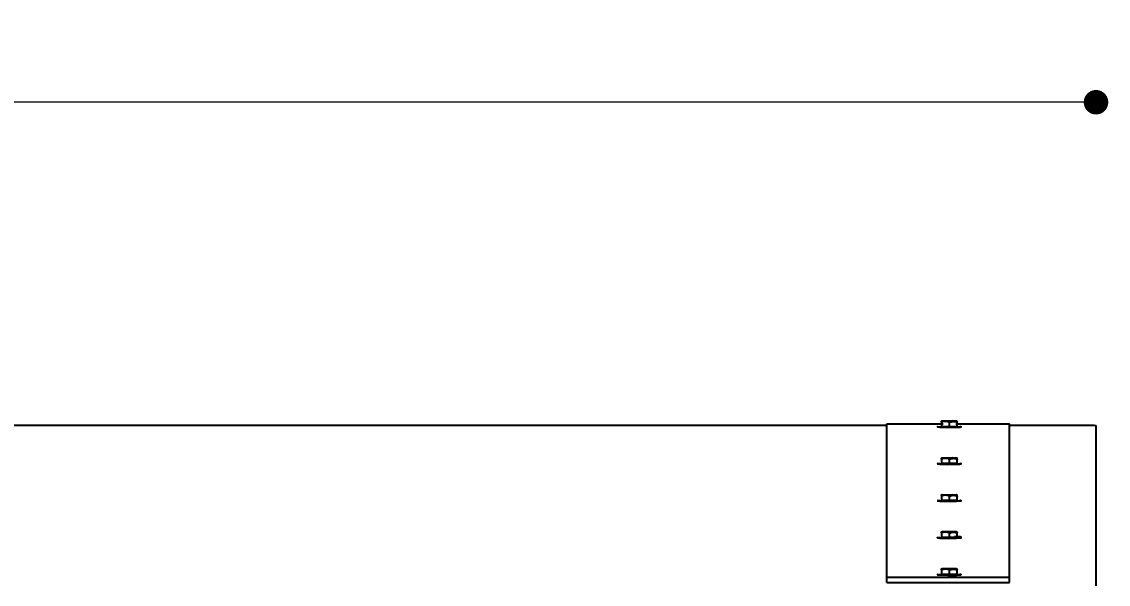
# Model space of a CAD drawing. Header units: millimetres. Extents: x 6020 to 14334, y 16216 to 25078.
# Drawn here: x 12680 to 13389, y 23537 to 23904 of the extents above; entities that cross this region are included whole.
import ezdxf

# ---------------------------------------------------------------- set-up
doc = ezdxf.new("R2010")
doc.units = ezdxf.units.MM
doc.header["$LTSCALE"] = 3
for name, color, linetype in [('Green', 3, 'Continuous'), ('Orange', 30, 'Continuous'), ('Red', 1, 'Continuous')]:
    doc.layers.add(name, color=color, linetype=linetype)
doc.styles.get("Standard").update_dxf_attribs({"font": 'arial.ttf'})
doc.dimstyles.new('MATEUSZ', dxfattribs={"dimtxt": 35, "dimasz": 16, "dimexe": 0.18, "dimexo": 0.0625, "dimgap": 0.09, "dimtad": 0, "dimdec": 0, "dimdsep": 46, "dimtxsty": 'Standard', "dimblk": 'DOT', "dimcen": 0.09, "dimse1": 1, "dimse2": 1, "dimadec": 0, "dimazin": 0, "dimtfac": 1, "dimtdec": 0, "dimtofl": 0, "dimtmove": 0, "dimatfit": 3, "dimfxl": 1, "dimtolj": 1, "dimtzin": 0, "dimlwd": 9, "dimlwe": 9, "dimarcsym": 0})

# ---------------------------------------------------------------- blocks, each defined once
blk = doc.blocks.new('_Dot')
at = {"color": 0, "linetype": 'ByBlock', "lineweight": -2}
blk.add_line((-0.5, 0), (-1, 0), dxfattribs=at)
at = {"color": 0, "linetype": 'ByBlock', "const_width": 0.5}
blk.add_lwpolyline([(-0.25, 0, 1), (0.25, 0, 1)], format="xyb", close=True, dxfattribs=at)
blk = doc.blocks.new('*D30')
at = {"color": 0, "lineweight": 9, "transparency": 16777216}
for p, q in [((9749.07, 23851.15), (11437.27, 23851.15)), ((13364.66, 23851.15), (11676.46, 23851.15))]:
    blk.add_line(p, q, dxfattribs=at)
at = {"layer": 'Defpoints', "color": 0, "transparency": 16777216}
for p in [(13380.66, 23851.15), (9733.07, 23640.45), (13380.66, 23640.3)]:
    blk.add_point(p, dxfattribs=at)
at = {"color": 0, "lineweight": 9, "transparency": 16777216, "xscale": 16, "yscale": 16, "zscale": 16, "rotation": 180}
blk.add_blockref('_Dot', (9733.07, 23851.15), dxfattribs=at)
at = {"color": 0, "lineweight": 9, "transparency": 16777216, "xscale": 16, "yscale": 16, "zscale": 16}
blk.add_blockref('_Dot', (13380.66, 23851.15), dxfattribs=at)
at = {"color": 0, "transparency": 16777216, "insert": (11556.87, 23851.15), "char_height": 80, "attachment_point": 5}
blk.add_mtext('\\A1;3648', dxfattribs=at)

msp = doc.modelspace()

# ---------------------------------------------------------------- linework, layer by layer
at = {"layer": 'Green', "color": 7}
for p, q in [((13279.96, 23639.9), (13279.96, 23642.28)), ((13279.96, 23639.9), (13285.05, 23639.77)), ((13285.05, 23639.52), (13280.07, 23639.65)), ((13285.05, 23639.77), (13285.05, 23642.16)), ((13285.05, 23639.77), (13289.95, 23639.92)), ((13289.84, 23639.66), (13285.05, 23639.52)), ((13289.95, 23639.92), (13289.95, 23642.3)), ((13279.96, 23615.81), (13279.96, 23618.19)), ((13285.05, 23615.68), (13285.05, 23618.06)), ((13289.95, 23615.82), (13289.95, 23618.21)), ((13279.96, 23615.81), (13285.05, 23615.68)), ((13285.05, 23615.43), (13280.07, 23615.55)), ((13285.05, 23615.68), (13289.95, 23615.82)), ((13289.84, 23615.57), (13285.05, 23615.43)), ((13279.96, 23591.72), (13279.96, 23594.1)), ((13279.96, 23591.72), (13285.05, 23591.59)), ((13285.05, 23591.34), (13280.07, 23591.46)), ((13285.05, 23591.59), (13285.05, 23593.97)), ((13285.05, 23591.59), (13289.95, 23591.73)), ((13289.84, 23591.48), (13285.05, 23591.34)), ((13289.95, 23591.73), (13289.76, 23592)), ((13289.95, 23591.73), (13289.95, 23594.12)), ((13279.96, 23567.62), (13279.96, 23570.01)), ((13285.05, 23567.5), (13285.05, 23569.88)), ((13289.95, 23567.64), (13289.95, 23570.03)), ((13277.13, 23567.18), (13277.13, 23567.51)), ((13279.96, 23567.62), (13285.05, 23567.5)), ((13285.05, 23567.25), (13280.07, 23567.37)), ((13285.05, 23567.5), (13289.95, 23567.64)), ((13289.84, 23567.39), (13285.05, 23567.25)), ((13292.58, 23567.18), (13292.58, 23567.51)), ((13279.76, 23543.81), (13279.96, 23543.53)), ((13279.96, 23543.53), (13279.96, 23545.92)), ((13279.96, 23543.53), (13285.05, 23543.4)), ((13285.05, 23543.15), (13280.07, 23543.28)), ((13285.05, 23543.4), (13285.05, 23545.79)), ((13285.05, 23543.4), (13289.95, 23543.55)), ((13289.84, 23543.3), (13285.05, 23543.15)), ((13289.64, 23543.56), (13289.84, 23543.3)), ((13289.95, 23543.55), (13289.76, 23543.82)), ((13289.95, 23543.55), (13289.95, 23545.93))]:
    msp.add_line(p, q, dxfattribs=at)
for points in [[(13277.13, 23639.79, 0), (13277.13, 23639.79, 0), (13277.13, 23639.78, 0), (13277.13, 23639.78, 0), (13277.13, 23639.78, 0), (13277.14, 23639.78, 0), (13277.14, 23639.77, 0), (13277.14, 23639.77, 0), (13277.15, 23639.77, 0), (13277.16, 23639.76, 0), (13277.18, 23639.75, 0), (13277.22, 23639.73, 0), (13277.37, 23639.7, 0), (13278.71, 23639.57, 0), (13283.94, 23639.43, 0), (13289.53, 23639.5, 0), (13291.84, 23639.63, 0), (13292.4, 23639.71, 0), (13292.48, 23639.73, 0), (13292.54, 23639.75, 0), (13292.56, 23639.76, 0), (13292.56, 23639.76, 0), (13292.57, 23639.77, 0), (13292.58, 23639.77, 0), (13292.58, 23639.78, 0), (13292.58, 23639.78, 0), (13292.58, 23639.78, 0), (13292.58, 23639.78, 0), (13292.58, 23639.79, 0), (13292.58, 23639.79, 0)], [(13277.13, 23639.46, 0), (13277.13, 23639.45, 0), (13277.13, 23639.45, 0), (13277.13, 23639.45, 0), (13277.13, 23639.45, 0), (13277.14, 23639.45, 0), (13277.14, 23639.44, 0), (13277.14, 23639.44, 0), (13277.15, 23639.43, 0), (13277.16, 23639.43, 0), (13277.18, 23639.42, 0), (13277.22, 23639.4, 0), (13277.37, 23639.37, 0), (13278.71, 23639.24, 0), (13283.94, 23639.09, 0), (13289.53, 23639.17, 0), (13291.84, 23639.3, 0), (13292.4, 23639.38, 0), (13292.48, 23639.4, 0), (13292.54, 23639.42, 0), (13292.56, 23639.43, 0), (13292.56, 23639.43, 0), (13292.57, 23639.44, 0), (13292.58, 23639.44, 0), (13292.58, 23639.44, 0), (13292.58, 23639.45, 0), (13292.58, 23639.45, 0), (13292.58, 23639.45, 0), (13292.58, 23639.45, 0), (13292.58, 23639.46, 0)], [(13279.96, 23642.28, 0), (13279.92, 23642.99, 0), (13279.89, 23643.13, 0), (13279.88, 23643.17, 0), (13279.87, 23643.19, 0), (13279.86, 23643.2, 0), (13279.86, 23643.2, 0), (13279.86, 23643.21, 0), (13279.85, 23643.21, 0), (13279.85, 23643.21, 0), (13279.85, 23643.21, 0), (13279.85, 23643.21, 0), (13279.85, 23643.21, 0), (13279.84, 23643.21, 0), (13279.84, 23643.21, 0), (13279.84, 23643.21, 0), (13279.84, 23643.21, 0), (13279.84, 23643.21, 0), (13279.84, 23643.21, 0), (13279.83, 23643.21, 0), (13279.83, 23643.21, 0), (13279.83, 23643.21, 0), (13279.83, 23643.2, 0), (13279.82, 23643.19, 0), (13279.82, 23643.18, 0), (13279.8, 23643.13, 0), (13279.79, 23643.04, 0), (13279.76, 23642.56, 0)], [(13279.84, 23643.21, 0), (13280.14, 23643.32, 0)], [(13285.05, 23642.16, 0), (13284.96, 23642.28, 0), (13284.84, 23642.39, 0), (13284.71, 23642.5, 0), (13284.57, 23642.58, 0), (13284.26, 23642.72, 0), (13283.94, 23642.82, 0), (13283.26, 23642.95, 0), (13281.88, 23642.99, 0), (13281.36, 23642.95, 0), (13280.85, 23642.84, 0), (13280.6, 23642.76, 0), (13280.36, 23642.64, 0), (13280.25, 23642.57, 0), (13280.14, 23642.49, 0), (13280.04, 23642.39, 0), (13279.96, 23642.28, 0)], [(13285.24, 23642.38, 0), (13285.35, 23642.48, 0), (13285.48, 23642.56, 0), (13285.76, 23642.7, 0), (13286.05, 23642.81, 0), (13286.66, 23642.94, 0), (13287.28, 23643, 0), (13287.91, 23643.01, 0), (13288.54, 23642.97, 0), (13288.85, 23642.92, 0), (13289.16, 23642.84, 0), (13289.46, 23642.72, 0), (13289.6, 23642.64, 0), (13289.73, 23642.54, 0), (13289.85, 23642.43, 0), (13289.91, 23642.37, 0), (13289.95, 23642.3, 0)], [(13289.76, 23642.57, 0), (13289.77, 23642.96, 0), (13289.8, 23643.15, 0), (13289.81, 23643.2, 0), (13289.82, 23643.21, 0), (13289.82, 23643.22, 0), (13289.82, 23643.22, 0), (13289.83, 23643.23, 0), (13289.83, 23643.23, 0), (13289.83, 23643.23, 0), (13289.83, 23643.23, 0), (13289.83, 23643.23, 0), (13289.83, 23643.23, 0), (13289.84, 23643.23, 0), (13289.84, 23643.23, 0), (13289.84, 23643.23, 0), (13289.84, 23643.23, 0), (13289.84, 23643.23, 0), (13289.84, 23643.23, 0), (13289.85, 23643.22, 0), (13289.85, 23643.22, 0), (13289.85, 23643.22, 0), (13289.86, 23643.2, 0), (13289.87, 23643.19, 0), (13289.88, 23643.15, 0), (13289.91, 23643.01, 0), (13289.95, 23642.3, 0)], [(13279.96, 23618.19, 0), (13279.92, 23618.89, 0), (13279.89, 23619.04, 0), (13279.88, 23619.08, 0), (13279.87, 23619.09, 0), (13279.86, 23619.11, 0), (13279.86, 23619.11, 0), (13279.86, 23619.11, 0), (13279.85, 23619.12, 0), (13279.85, 23619.12, 0), (13279.85, 23619.12, 0), (13279.85, 23619.12, 0), (13279.85, 23619.12, 0), (13279.84, 23619.12, 0), (13279.84, 23619.12, 0), (13279.84, 23619.12, 0), (13279.84, 23619.12, 0), (13279.84, 23619.12, 0), (13279.84, 23619.12, 0), (13279.83, 23619.12, 0), (13279.83, 23619.12, 0), (13279.83, 23619.11, 0), (13279.83, 23619.11, 0), (13279.82, 23619.1, 0), (13279.82, 23619.09, 0), (13279.8, 23619.03, 0), (13279.79, 23618.95, 0), (13279.76, 23618.46, 0)], [(13279.84, 23619.12, 0), (13280.14, 23619.23, 0)], [(13285.05, 23618.06, 0), (13284.96, 23618.19, 0), (13284.84, 23618.3, 0), (13284.71, 23618.4, 0), (13284.57, 23618.49, 0), (13284.26, 23618.63, 0), (13283.94, 23618.73, 0), (13283.26, 23618.86, 0), (13281.88, 23618.9, 0), (13281.36, 23618.85, 0), (13280.85, 23618.75, 0), (13280.6, 23618.66, 0), (13280.36, 23618.55, 0), (13280.25, 23618.48, 0), (13280.14, 23618.4, 0), (13280.04, 23618.3, 0), (13279.96, 23618.19, 0)], [(13285.24, 23618.29, 0), (13285.35, 23618.38, 0), (13285.48, 23618.47, 0), (13285.76, 23618.61, 0), (13286.05, 23618.71, 0), (13286.66, 23618.85, 0), (13287.28, 23618.91, 0), (13287.91, 23618.92, 0), (13288.54, 23618.87, 0), (13288.85, 23618.82, 0), (13289.16, 23618.74, 0), (13289.46, 23618.63, 0), (13289.6, 23618.55, 0), (13289.73, 23618.45, 0), (13289.85, 23618.34, 0), (13289.91, 23618.28, 0), (13289.95, 23618.21, 0)], [(13289.76, 23618.48, 0), (13289.77, 23618.87, 0), (13289.8, 23619.06, 0), (13289.81, 23619.11, 0), (13289.82, 23619.12, 0), (13289.82, 23619.13, 0), (13289.82, 23619.13, 0), (13289.83, 23619.13, 0), (13289.83, 23619.14, 0), (13289.83, 23619.14, 0), (13289.83, 23619.14, 0), (13289.83, 23619.14, 0), (13289.83, 23619.14, 0), (13289.84, 23619.14, 0), (13289.84, 23619.14, 0), (13289.84, 23619.14, 0), (13289.84, 23619.14, 0), (13289.84, 23619.14, 0), (13289.84, 23619.13, 0), (13289.85, 23619.13, 0), (13289.85, 23619.13, 0), (13289.85, 23619.12, 0), (13289.86, 23619.11, 0), (13289.87, 23619.1, 0), (13289.88, 23619.06, 0), (13289.91, 23618.92, 0), (13289.95, 23618.21, 0)], [(13277.13, 23615.7, 0), (13277.13, 23615.69, 0), (13277.13, 23615.69, 0), (13277.13, 23615.69, 0), (13277.13, 23615.69, 0), (13277.14, 23615.69, 0), (13277.14, 23615.68, 0), (13277.14, 23615.68, 0), (13277.15, 23615.67, 0), (13277.16, 23615.67, 0), (13277.18, 23615.66, 0), (13277.22, 23615.64, 0), (13277.37, 23615.61, 0), (13278.71, 23615.48, 0), (13283.94, 23615.33, 0), (13289.53, 23615.41, 0), (13291.84, 23615.54, 0), (13292.4, 23615.62, 0), (13292.48, 23615.64, 0), (13292.54, 23615.66, 0), (13292.56, 23615.67, 0), (13292.56, 23615.67, 0), (13292.57, 23615.68, 0), (13292.58, 23615.68, 0), (13292.58, 23615.68, 0), (13292.58, 23615.69, 0), (13292.58, 23615.69, 0), (13292.58, 23615.69, 0), (13292.58, 23615.69, 0), (13292.58, 23615.7, 0)], [(13277.13, 23615.36, 0), (13277.13, 23615.36, 0), (13277.13, 23615.36, 0), (13277.13, 23615.36, 0), (13277.13, 23615.36, 0), (13277.14, 23615.35, 0), (13277.14, 23615.35, 0), (13277.14, 23615.35, 0), (13277.15, 23615.34, 0), (13277.16, 23615.33, 0), (13277.18, 23615.33, 0), (13277.22, 23615.31, 0), (13277.37, 23615.28, 0), (13278.71, 23615.14, 0), (13283.94, 23615, 0), (13289.53, 23615.07, 0), (13291.84, 23615.21, 0), (13292.4, 23615.29, 0), (13292.48, 23615.31, 0), (13292.54, 23615.33, 0), (13292.56, 23615.34, 0), (13292.56, 23615.34, 0), (13292.57, 23615.35, 0), (13292.58, 23615.35, 0), (13292.58, 23615.35, 0), (13292.58, 23615.36, 0), (13292.58, 23615.36, 0), (13292.58, 23615.36, 0), (13292.58, 23615.36, 0), (13292.58, 23615.36, 0)], [(13277.13, 23591.6, 0), (13277.13, 23591.6, 0), (13277.13, 23591.6, 0), (13277.13, 23591.6, 0), (13277.13, 23591.6, 0), (13277.14, 23591.59, 0), (13277.14, 23591.59, 0), (13277.14, 23591.59, 0), (13277.15, 23591.58, 0), (13277.16, 23591.57, 0), (13277.18, 23591.57, 0), (13277.22, 23591.55, 0), (13277.37, 23591.51, 0), (13278.71, 23591.38, 0), (13283.94, 23591.24, 0), (13289.53, 23591.31, 0), (13291.84, 23591.45, 0), (13292.4, 23591.53, 0), (13292.48, 23591.55, 0), (13292.54, 23591.57, 0), (13292.56, 23591.58, 0), (13292.56, 23591.58, 0), (13292.57, 23591.59, 0), (13292.58, 23591.59, 0), (13292.58, 23591.59, 0), (13292.58, 23591.6, 0), (13292.58, 23591.6, 0), (13292.58, 23591.6, 0), (13292.58, 23591.6, 0), (13292.58, 23591.6, 0)], [(13277.13, 23591.27, 0), (13277.13, 23591.27, 0), (13277.13, 23591.27, 0), (13277.13, 23591.27, 0), (13277.13, 23591.27, 0), (13277.14, 23591.26, 0), (13277.14, 23591.26, 0), (13277.14, 23591.26, 0), (13277.15, 23591.25, 0), (13277.16, 23591.24, 0), (13277.18, 23591.23, 0), (13277.22, 23591.22, 0), (13277.37, 23591.18, 0), (13278.71, 23591.05, 0), (13283.94, 23590.91, 0), (13289.53, 23590.98, 0), (13291.84, 23591.12, 0), (13292.4, 23591.2, 0), (13292.48, 23591.22, 0), (13292.54, 23591.24, 0), (13292.56, 23591.24, 0), (13292.56, 23591.25, 0), (13292.57, 23591.25, 0), (13292.58, 23591.26, 0), (13292.58, 23591.26, 0), (13292.58, 23591.26, 0), (13292.58, 23591.27, 0), (13292.58, 23591.27, 0), (13292.58, 23591.27, 0), (13292.58, 23591.27, 0)], [(13279.76, 23594.37, 0), (13279.85, 23594.5, 0), (13279.96, 23594.61, 0), (13280.09, 23594.71, 0), (13280.23, 23594.8, 0), (13280.52, 23594.94, 0), (13280.84, 23595.05, 0), (13281.49, 23595.17, 0), (13282.15, 23595.22, 0), (13282.82, 23595.22, 0), (13283.48, 23595.15, 0), (13283.81, 23595.07, 0), (13284.13, 23594.95, 0), (13284.28, 23594.87, 0), (13284.42, 23594.77, 0), (13284.55, 23594.66, 0), (13284.61, 23594.59, 0), (13284.66, 23594.52, 0)], [(13279.96, 23594.1, 0), (13279.92, 23594.8, 0), (13279.89, 23594.94, 0), (13279.88, 23594.99, 0), (13279.87, 23595, 0), (13279.86, 23595.01, 0), (13279.86, 23595.02, 0), (13279.86, 23595.02, 0), (13279.85, 23595.03, 0), (13279.85, 23595.03, 0), (13279.85, 23595.03, 0), (13279.85, 23595.03, 0), (13279.85, 23595.03, 0), (13279.84, 23595.03, 0), (13279.84, 23595.03, 0), (13279.84, 23595.03, 0), (13279.84, 23595.03, 0), (13279.84, 23595.03, 0), (13279.84, 23595.03, 0), (13279.83, 23595.03, 0), (13279.83, 23595.03, 0), (13279.83, 23595.02, 0), (13279.83, 23595.02, 0), (13279.82, 23595.01, 0), (13279.82, 23595, 0), (13279.8, 23594.94, 0), (13279.79, 23594.85, 0), (13279.76, 23594.37, 0)], [(13285.05, 23593.97, 0), (13284.96, 23594.1, 0), (13284.84, 23594.21, 0), (13284.71, 23594.31, 0), (13284.57, 23594.4, 0), (13284.26, 23594.54, 0), (13283.94, 23594.64, 0), (13283.26, 23594.76, 0), (13281.88, 23594.81, 0), (13281.36, 23594.76, 0), (13280.85, 23594.66, 0), (13280.6, 23594.57, 0), (13280.36, 23594.46, 0), (13280.25, 23594.39, 0), (13280.14, 23594.3, 0), (13280.04, 23594.21, 0), (13279.96, 23594.1, 0)], [(13284.66, 23594.52, 0), (13284.75, 23594.64, 0), (13284.87, 23594.75, 0), (13285, 23594.84, 0), (13285.14, 23594.92, 0), (13285.45, 23595.04, 0), (13285.78, 23595.13, 0), (13286.45, 23595.22, 0), (13287.83, 23595.2, 0), (13288.35, 23595.12, 0), (13288.87, 23594.99, 0), (13289.12, 23594.89, 0), (13289.35, 23594.77, 0), (13289.47, 23594.69, 0), (13289.57, 23594.6, 0), (13289.67, 23594.5, 0), (13289.76, 23594.39, 0)], [(13285.24, 23594.2, 0), (13285.14, 23594.09, 0), (13285.05, 23593.97, 0)], [(13285.24, 23594.2, 0), (13285.35, 23594.29, 0), (13285.48, 23594.38, 0), (13285.76, 23594.52, 0), (13286.05, 23594.62, 0), (13286.66, 23594.75, 0), (13287.28, 23594.82, 0), (13287.91, 23594.83, 0), (13288.54, 23594.78, 0), (13288.85, 23594.73, 0), (13289.16, 23594.65, 0), (13289.46, 23594.53, 0), (13289.6, 23594.45, 0), (13289.73, 23594.36, 0), (13289.85, 23594.25, 0), (13289.91, 23594.18, 0), (13289.95, 23594.12, 0)], [(13289.76, 23594.39, 0), (13289.77, 23594.78, 0), (13289.8, 23594.97, 0), (13289.81, 23595.02, 0), (13289.82, 23595.03, 0), (13289.82, 23595.04, 0), (13289.82, 23595.04, 0), (13289.83, 23595.04, 0), (13289.83, 23595.04, 0), (13289.83, 23595.04, 0), (13289.83, 23595.05, 0), (13289.83, 23595.05, 0), (13289.83, 23595.05, 0), (13289.84, 23595.05, 0), (13289.84, 23595.05, 0), (13289.84, 23595.05, 0), (13289.84, 23595.05, 0), (13289.84, 23595.04, 0), (13289.84, 23595.04, 0), (13289.85, 23595.04, 0), (13289.85, 23595.04, 0), (13289.85, 23595.03, 0), (13289.86, 23595.02, 0), (13289.87, 23595.01, 0), (13289.88, 23594.97, 0), (13289.91, 23594.82, 0), (13289.95, 23594.12, 0)], [(13279.96, 23570.01, 0), (13279.92, 23570.71, 0), (13279.89, 23570.85, 0), (13279.88, 23570.89, 0), (13279.87, 23570.91, 0), (13279.86, 23570.92, 0), (13279.86, 23570.93, 0), (13279.86, 23570.93, 0), (13279.85, 23570.93, 0), (13279.85, 23570.94, 0), (13279.85, 23570.94, 0), (13279.85, 23570.94, 0), (13279.85, 23570.94, 0), (13279.84, 23570.94, 0), (13279.84, 23570.94, 0), (13279.84, 23570.94, 0), (13279.84, 23570.94, 0), (13279.84, 23570.94, 0), (13279.84, 23570.94, 0), (13279.83, 23570.94, 0), (13279.83, 23570.93, 0), (13279.83, 23570.93, 0), (13279.83, 23570.93, 0), (13279.82, 23570.92, 0), (13279.82, 23570.9, 0), (13279.8, 23570.85, 0), (13279.79, 23570.76, 0), (13279.76, 23570.28, 0)], [(13279.84, 23570.94, 0), (13280.14, 23571.05, 0)], [(13285.05, 23569.88, 0), (13284.96, 23570.01, 0), (13284.84, 23570.12, 0), (13284.71, 23570.22, 0), (13284.57, 23570.31, 0), (13284.26, 23570.45, 0), (13283.94, 23570.55, 0), (13283.26, 23570.67, 0), (13281.88, 23570.72, 0), (13281.36, 23570.67, 0), (13280.85, 23570.56, 0), (13280.6, 23570.48, 0), (13280.36, 23570.37, 0), (13280.25, 23570.29, 0), (13280.14, 23570.21, 0), (13280.04, 23570.12, 0), (13279.96, 23570.01, 0)], [(13285.24, 23570.1, 0), (13285.35, 23570.2, 0), (13285.48, 23570.29, 0), (13285.76, 23570.43, 0), (13286.05, 23570.53, 0), (13286.66, 23570.66, 0), (13287.28, 23570.72, 0), (13287.91, 23570.74, 0), (13288.54, 23570.69, 0), (13288.85, 23570.64, 0), (13289.16, 23570.56, 0), (13289.46, 23570.44, 0), (13289.6, 23570.36, 0), (13289.73, 23570.27, 0), (13289.85, 23570.16, 0), (13289.91, 23570.09, 0), (13289.95, 23570.03, 0)], [(13289.76, 23570.3, 0), (13289.77, 23570.69, 0), (13289.8, 23570.88, 0), (13289.81, 23570.93, 0), (13289.82, 23570.94, 0), (13289.82, 23570.95, 0), (13289.82, 23570.95, 0), (13289.83, 23570.95, 0), (13289.83, 23570.95, 0), (13289.83, 23570.95, 0), (13289.83, 23570.95, 0), (13289.83, 23570.95, 0), (13289.83, 23570.95, 0), (13289.84, 23570.95, 0), (13289.84, 23570.95, 0), (13289.84, 23570.95, 0), (13289.84, 23570.95, 0), (13289.84, 23570.95, 0), (13289.84, 23570.95, 0), (13289.85, 23570.95, 0), (13289.85, 23570.95, 0), (13289.85, 23570.94, 0), (13289.86, 23570.93, 0), (13289.87, 23570.91, 0), (13289.88, 23570.87, 0), (13289.91, 23570.73, 0), (13289.95, 23570.03, 0)], [(13277.13, 23567.51, 0), (13277.13, 23567.51, 0), (13277.13, 23567.51, 0), (13277.13, 23567.51, 0), (13277.13, 23567.5, 0), (13277.14, 23567.5, 0), (13277.14, 23567.5, 0), (13277.14, 23567.49, 0), (13277.15, 23567.49, 0), (13277.16, 23567.48, 0), (13277.18, 23567.47, 0), (13277.22, 23567.46, 0), (13277.37, 23567.42, 0), (13278.71, 23567.29, 0), (13283.94, 23567.15, 0), (13289.53, 23567.22, 0), (13291.84, 23567.36, 0), (13292.4, 23567.44, 0), (13292.48, 23567.46, 0), (13292.54, 23567.47, 0), (13292.56, 23567.48, 0), (13292.56, 23567.49, 0), (13292.57, 23567.49, 0), (13292.58, 23567.5, 0), (13292.58, 23567.5, 0), (13292.58, 23567.5, 0), (13292.58, 23567.51, 0), (13292.58, 23567.51, 0), (13292.58, 23567.51, 0), (13292.58, 23567.51, 0)], [(13277.13, 23567.18, 0), (13277.13, 23567.18, 0), (13277.13, 23567.18, 0), (13277.13, 23567.18, 0), (13277.13, 23567.17, 0), (13277.14, 23567.17, 0), (13277.14, 23567.17, 0), (13277.14, 23567.16, 0), (13277.15, 23567.16, 0), (13277.16, 23567.15, 0), (13277.18, 23567.14, 0), (13277.22, 23567.13, 0), (13277.37, 23567.09, 0), (13278.71, 23566.96, 0), (13283.94, 23566.82, 0), (13289.53, 23566.89, 0), (13291.84, 23567.03, 0), (13292.4, 23567.1, 0), (13292.48, 23567.12, 0), (13292.54, 23567.14, 0), (13292.56, 23567.15, 0), (13292.56, 23567.16, 0), (13292.57, 23567.16, 0), (13292.58, 23567.17, 0), (13292.58, 23567.17, 0), (13292.58, 23567.17, 0), (13292.58, 23567.17, 0), (13292.58, 23567.18, 0), (13292.58, 23567.18, 0), (13292.58, 23567.18, 0)], [(13285.05, 23567.5, 0), (13285.05, 23567.25, 0)], [(13292.58, 23567.51, 0), (13292.58, 23567.52, 0), (13292.58, 23567.52, 0), (13292.58, 23567.52, 0), (13292.58, 23567.52, 0), (13292.58, 23567.53, 0), (13292.57, 23567.53, 0), (13292.57, 23567.54, 0), (13292.56, 23567.54, 0), (13292.53, 23567.55, 0), (13292.46, 23567.58, 0), (13292.21, 23567.62, 0), (13291.25, 23567.72, 0), (13288.23, 23567.84, 0)], [(13279.76, 23546.19, 0), (13279.85, 23546.32, 0), (13279.96, 23546.43, 0), (13280.09, 23546.53, 0), (13280.23, 23546.62, 0), (13280.52, 23546.76, 0), (13280.84, 23546.86, 0), (13281.49, 23546.99, 0), (13282.15, 23547.04, 0), (13282.82, 23547.04, 0), (13283.48, 23546.96, 0), (13283.81, 23546.89, 0), (13284.13, 23546.77, 0), (13284.28, 23546.69, 0), (13284.42, 23546.59, 0), (13284.55, 23546.47, 0), (13284.61, 23546.41, 0), (13284.66, 23546.34, 0)], [(13279.96, 23545.92, 0), (13279.92, 23546.62, 0), (13279.89, 23546.76, 0), (13279.88, 23546.8, 0), (13279.87, 23546.82, 0), (13279.86, 23546.83, 0), (13279.86, 23546.84, 0), (13279.86, 23546.84, 0), (13279.85, 23546.84, 0), (13279.85, 23546.84, 0), (13279.85, 23546.85, 0), (13279.85, 23546.85, 0), (13279.85, 23546.85, 0), (13279.84, 23546.85, 0), (13279.84, 23546.85, 0), (13279.84, 23546.85, 0), (13279.84, 23546.85, 0), (13279.84, 23546.85, 0), (13279.84, 23546.85, 0), (13279.83, 23546.84, 0), (13279.83, 23546.84, 0), (13279.83, 23546.84, 0), (13279.83, 23546.83, 0), (13279.82, 23546.83, 0), (13279.82, 23546.81, 0), (13279.8, 23546.76, 0), (13279.79, 23546.67, 0), (13279.76, 23546.19, 0)], [(13279.84, 23546.85, 0), (13280.14, 23546.96, 0)], [(13284.66, 23546.34, 0), (13284.75, 23546.46, 0), (13284.87, 23546.56, 0), (13285, 23546.66, 0), (13285.14, 23546.74, 0), (13285.45, 23546.86, 0), (13285.78, 23546.95, 0), (13286.45, 23547.04, 0), (13287.83, 23547.01, 0), (13288.35, 23546.94, 0), (13288.87, 23546.81, 0), (13289.12, 23546.71, 0), (13289.35, 23546.58, 0), (13289.47, 23546.51, 0), (13289.57, 23546.42, 0), (13289.67, 23546.32, 0), (13289.76, 23546.21, 0)], [(13289.76, 23546.21, 0), (13289.77, 23546.6, 0), (13289.8, 23546.79, 0), (13289.81, 23546.83, 0), (13289.82, 23546.85, 0), (13289.82, 23546.85, 0), (13289.82, 23546.86, 0), (13289.83, 23546.86, 0), (13289.83, 23546.86, 0), (13289.83, 23546.86, 0), (13289.83, 23546.86, 0), (13289.83, 23546.86, 0), (13289.83, 23546.86, 0), (13289.84, 23546.86, 0), (13289.84, 23546.86, 0), (13289.84, 23546.86, 0), (13289.84, 23546.86, 0), (13289.84, 23546.86, 0), (13289.84, 23546.86, 0), (13289.85, 23546.86, 0), (13289.85, 23546.85, 0), (13289.85, 23546.85, 0), (13289.86, 23546.84, 0), (13289.87, 23546.82, 0), (13289.88, 23546.78, 0), (13289.91, 23546.64, 0), (13289.95, 23545.93, 0)], [(13277.13, 23543.42, 0), (13277.13, 23543.42, 0), (13277.13, 23543.42, 0), (13277.13, 23543.42, 0), (13277.13, 23543.41, 0), (13277.14, 23543.41, 0), (13277.14, 23543.41, 0), (13277.14, 23543.4, 0), (13277.15, 23543.4, 0), (13277.16, 23543.39, 0), (13277.18, 23543.38, 0), (13277.22, 23543.37, 0), (13277.37, 23543.33, 0), (13278.71, 23543.2, 0), (13283.94, 23543.06, 0), (13289.53, 23543.13, 0), (13291.84, 23543.27, 0), (13292.4, 23543.34, 0), (13292.48, 23543.36, 0), (13292.54, 23543.38, 0), (13292.56, 23543.39, 0), (13292.56, 23543.4, 0), (13292.57, 23543.4, 0), (13292.58, 23543.41, 0), (13292.58, 23543.41, 0), (13292.58, 23543.41, 0), (13292.58, 23543.41, 0), (13292.58, 23543.42, 0), (13292.58, 23543.42, 0), (13292.58, 23543.42, 0)], [(13277.13, 23543.09, 0), (13277.13, 23543.09, 0), (13277.13, 23543.09, 0), (13277.13, 23543.08, 0), (13277.13, 23543.08, 0), (13277.14, 23543.08, 0), (13277.14, 23543.08, 0), (13277.14, 23543.07, 0), (13277.15, 23543.07, 0), (13277.16, 23543.06, 0), (13277.18, 23543.05, 0), (13277.22, 23543.03, 0), (13277.37, 23543, 0), (13278.71, 23542.87, 0), (13283.94, 23542.73, 0), (13289.53, 23542.8, 0), (13291.84, 23542.93, 0), (13292.4, 23543.01, 0), (13292.48, 23543.03, 0), (13292.54, 23543.05, 0), (13292.56, 23543.06, 0), (13292.56, 23543.07, 0), (13292.57, 23543.07, 0), (13292.58, 23543.08, 0), (13292.58, 23543.08, 0), (13292.58, 23543.08, 0), (13292.58, 23543.08, 0), (13292.58, 23543.09, 0), (13292.58, 23543.09, 0), (13292.58, 23543.09, 0)], [(13285.05, 23545.79, 0), (13284.96, 23545.91, 0), (13284.84, 23546.03, 0), (13284.71, 23546.13, 0), (13284.57, 23546.22, 0), (13284.26, 23546.36, 0), (13283.94, 23546.46, 0), (13283.26, 23546.58, 0), (13281.88, 23546.63, 0), (13281.36, 23546.58, 0), (13280.85, 23546.47, 0), (13280.6, 23546.39, 0), (13280.36, 23546.28, 0), (13280.25, 23546.2, 0), (13280.14, 23546.12, 0), (13280.04, 23546.03, 0), (13279.96, 23545.92, 0)], [(13285.24, 23546.01, 0), (13285.35, 23546.11, 0), (13285.48, 23546.2, 0), (13285.76, 23546.34, 0), (13286.05, 23546.44, 0), (13286.66, 23546.57, 0), (13287.28, 23546.63, 0), (13287.91, 23546.64, 0), (13288.54, 23546.6, 0), (13288.85, 23546.55, 0), (13289.16, 23546.47, 0), (13289.46, 23546.35, 0), (13289.6, 23546.27, 0), (13289.73, 23546.18, 0), (13289.85, 23546.06, 0), (13289.91, 23546, 0), (13289.95, 23545.93, 0)]]:
    msp.add_polyline3d(points, dxfattribs=at)
for points in [[(13285.24, 23643.06, 0), (13281.75, 23643.11, 0), (13280.59, 23643.18, 0), (13280.25, 23643.22, 0), (13280.14, 23643.24, 0), (13280.11, 23643.26, 0), (13280.1, 23643.26, 0), (13280.08, 23643.27, 0), (13280.08, 23643.27, 0), (13280.08, 23643.27, 0), (13280.07, 23643.28, 0), (13280.07, 23643.28, 0), (13280.07, 23643.28, 0), (13280.07, 23643.28, 0), (13280.07, 23643.28, 0), (13280.07, 23643.28, 0), (13280.07, 23643.28, 0), (13280.07, 23643.29, 0), (13280.07, 23643.29, 0), (13280.07, 23643.29, 0), (13280.07, 23643.29, 0), (13280.07, 23643.29, 0), (13280.07, 23643.29, 0), (13280.08, 23643.3, 0), (13280.08, 23643.3, 0), (13280.09, 23643.31, 0), (13280.12, 23643.32, 0), (13280.21, 23643.34, 0), (13280.52, 23643.38, 0), (13286.88, 23643.49, 0), (13289.11, 23643.39, 0), (13289.41, 23643.35, 0), (13289.59, 23643.32, 0), (13289.62, 23643.31, 0), (13289.63, 23643.3, 0), (13289.63, 23643.3, 0), (13289.64, 23643.3, 0), (13289.64, 23643.3, 0), (13289.64, 23643.29, 0), (13289.64, 23643.29, 0), (13289.64, 23643.29, 0), (13289.64, 23643.29, 0), (13289.64, 23643.29, 0), (13289.64, 23643.29, 0), (13289.64, 23643.28, 0), (13289.64, 23643.28, 0), (13289.64, 23643.28, 0), (13289.64, 23643.28, 0), (13289.64, 23643.28, 0), (13289.64, 23643.28, 0), (13289.64, 23643.28, 0), (13289.64, 23643.27, 0), (13289.64, 23643.27, 0), (13289.63, 23643.27, 0), (13289.62, 23643.26, 0), (13289.6, 23643.25, 0), (13289.53, 23643.24, 0), (13289.3, 23643.2, 0), (13288.48, 23643.14, 0)], [(13285.24, 23618.97, 0), (13281.75, 23619.02, 0), (13280.59, 23619.09, 0), (13280.25, 23619.13, 0), (13280.14, 23619.15, 0), (13280.11, 23619.16, 0), (13280.1, 23619.17, 0), (13280.08, 23619.18, 0), (13280.08, 23619.18, 0), (13280.08, 23619.18, 0), (13280.07, 23619.18, 0), (13280.07, 23619.19, 0), (13280.07, 23619.19, 0), (13280.07, 23619.19, 0), (13280.07, 23619.19, 0), (13280.07, 23619.19, 0), (13280.07, 23619.19, 0), (13280.07, 23619.19, 0), (13280.07, 23619.2, 0), (13280.07, 23619.2, 0), (13280.07, 23619.2, 0), (13280.07, 23619.2, 0), (13280.07, 23619.2, 0), (13280.08, 23619.21, 0), (13280.08, 23619.21, 0), (13280.09, 23619.21, 0), (13280.12, 23619.23, 0), (13280.21, 23619.25, 0), (13280.52, 23619.29, 0), (13286.88, 23619.4, 0), (13289.11, 23619.3, 0), (13289.41, 23619.26, 0), (13289.59, 23619.23, 0), (13289.62, 23619.22, 0), (13289.63, 23619.21, 0), (13289.63, 23619.21, 0), (13289.64, 23619.21, 0), (13289.64, 23619.2, 0), (13289.64, 23619.2, 0), (13289.64, 23619.2, 0), (13289.64, 23619.2, 0), (13289.64, 23619.2, 0), (13289.64, 23619.2, 0), (13289.64, 23619.19, 0), (13289.64, 23619.19, 0), (13289.64, 23619.19, 0), (13289.64, 23619.19, 0), (13289.64, 23619.19, 0), (13289.64, 23619.19, 0), (13289.64, 23619.19, 0), (13289.64, 23619.19, 0), (13289.64, 23619.18, 0), (13289.64, 23619.18, 0), (13289.63, 23619.18, 0), (13289.62, 23619.17, 0), (13289.6, 23619.16, 0), (13289.53, 23619.14, 0), (13289.3, 23619.11, 0), (13288.48, 23619.05, 0)], [(13285.24, 23594.88, 0), (13281.75, 23594.93, 0), (13280.59, 23595, 0), (13280.25, 23595.04, 0), (13280.14, 23595.06, 0), (13280.11, 23595.07, 0), (13280.1, 23595.08, 0), (13280.08, 23595.08, 0), (13280.08, 23595.09, 0), (13280.08, 23595.09, 0), (13280.07, 23595.09, 0), (13280.07, 23595.09, 0), (13280.07, 23595.1, 0), (13280.07, 23595.1, 0), (13280.07, 23595.1, 0), (13280.07, 23595.1, 0), (13280.07, 23595.1, 0), (13280.07, 23595.1, 0), (13280.07, 23595.1, 0), (13280.07, 23595.11, 0), (13280.07, 23595.11, 0), (13280.07, 23595.11, 0), (13280.07, 23595.11, 0), (13280.08, 23595.11, 0), (13280.08, 23595.12, 0), (13280.09, 23595.12, 0), (13280.12, 23595.13, 0), (13280.21, 23595.16, 0), (13280.52, 23595.2, 0), (13286.88, 23595.31, 0), (13289.11, 23595.21, 0), (13289.41, 23595.17, 0), (13289.59, 23595.14, 0), (13289.62, 23595.13, 0), (13289.63, 23595.12, 0), (13289.63, 23595.12, 0), (13289.64, 23595.11, 0), (13289.64, 23595.11, 0), (13289.64, 23595.11, 0), (13289.64, 23595.11, 0), (13289.64, 23595.11, 0), (13289.64, 23595.11, 0), (13289.64, 23595.1, 0), (13289.64, 23595.1, 0), (13289.64, 23595.1, 0), (13289.64, 23595.1, 0), (13289.64, 23595.1, 0), (13289.64, 23595.1, 0), (13289.64, 23595.1, 0), (13289.64, 23595.1, 0), (13289.64, 23595.09, 0), (13289.64, 23595.09, 0), (13289.64, 23595.09, 0), (13289.63, 23595.08, 0), (13289.62, 23595.08, 0), (13289.6, 23595.07, 0), (13289.53, 23595.05, 0), (13289.3, 23595.02, 0), (13288.48, 23594.95, 0)], [(13285.24, 23570.78, 0), (13281.75, 23570.84, 0), (13280.59, 23570.91, 0), (13280.25, 23570.95, 0), (13280.14, 23570.97, 0), (13280.11, 23570.98, 0), (13280.1, 23570.99, 0), (13280.08, 23570.99, 0), (13280.08, 23571, 0), (13280.08, 23571, 0), (13280.07, 23571, 0), (13280.07, 23571, 0), (13280.07, 23571, 0), (13280.07, 23571.01, 0), (13280.07, 23571.01, 0), (13280.07, 23571.01, 0), (13280.07, 23571.01, 0), (13280.07, 23571.01, 0), (13280.07, 23571.01, 0), (13280.07, 23571.01, 0), (13280.07, 23571.02, 0), (13280.07, 23571.02, 0), (13280.07, 23571.02, 0), (13280.08, 23571.02, 0), (13280.08, 23571.03, 0), (13280.09, 23571.03, 0), (13280.12, 23571.04, 0), (13280.21, 23571.06, 0), (13280.52, 23571.11, 0), (13286.88, 23571.21, 0), (13289.11, 23571.11, 0), (13289.41, 23571.08, 0), (13289.59, 23571.04, 0), (13289.62, 23571.03, 0), (13289.63, 23571.03, 0), (13289.63, 23571.03, 0), (13289.64, 23571.02, 0), (13289.64, 23571.02, 0), (13289.64, 23571.02, 0), (13289.64, 23571.02, 0), (13289.64, 23571.01, 0), (13289.64, 23571.01, 0), (13289.64, 23571.01, 0), (13289.64, 23571.01, 0), (13289.64, 23571.01, 0), (13289.64, 23571.01, 0), (13289.64, 23571.01, 0), (13289.64, 23571.01, 0), (13289.64, 23571.01, 0), (13289.64, 23571, 0), (13289.64, 23571, 0), (13289.64, 23571, 0), (13289.64, 23571, 0), (13289.63, 23570.99, 0), (13289.62, 23570.99, 0), (13289.6, 23570.98, 0), (13289.53, 23570.96, 0), (13289.3, 23570.93, 0), (13288.48, 23570.86, 0)], [(13285.24, 23546.69, 0), (13281.75, 23546.75, 0), (13280.59, 23546.82, 0), (13280.25, 23546.86, 0), (13280.14, 23546.88, 0), (13280.11, 23546.89, 0), (13280.1, 23546.9, 0), (13280.08, 23546.9, 0), (13280.08, 23546.9, 0), (13280.08, 23546.91, 0), (13280.07, 23546.91, 0), (13280.07, 23546.91, 0), (13280.07, 23546.91, 0), (13280.07, 23546.91, 0), (13280.07, 23546.92, 0), (13280.07, 23546.92, 0), (13280.07, 23546.92, 0), (13280.07, 23546.92, 0), (13280.07, 23546.92, 0), (13280.07, 23546.92, 0), (13280.07, 23546.92, 0), (13280.07, 23546.93, 0), (13280.07, 23546.93, 0), (13280.08, 23546.93, 0), (13280.08, 23546.93, 0), (13280.09, 23546.94, 0), (13280.12, 23546.95, 0), (13280.21, 23546.97, 0), (13280.52, 23547.01, 0), (13286.88, 23547.12, 0), (13289.11, 23547.02, 0), (13289.41, 23546.99, 0), (13289.59, 23546.95, 0), (13289.62, 23546.94, 0), (13289.63, 23546.94, 0), (13289.63, 23546.93, 0), (13289.64, 23546.93, 0), (13289.64, 23546.93, 0), (13289.64, 23546.93, 0), (13289.64, 23546.92, 0), (13289.64, 23546.92, 0), (13289.64, 23546.92, 0), (13289.64, 23546.92, 0), (13289.64, 23546.92, 0), (13289.64, 23546.92, 0), (13289.64, 23546.92, 0), (13289.64, 23546.92, 0), (13289.64, 23546.92, 0), (13289.64, 23546.91, 0), (13289.64, 23546.91, 0), (13289.64, 23546.91, 0), (13289.64, 23546.91, 0), (13289.64, 23546.91, 0), (13289.63, 23546.9, 0), (13289.62, 23546.9, 0), (13289.6, 23546.89, 0), (13289.53, 23546.87, 0), (13289.3, 23546.83, 0), (13288.48, 23546.77, 0)]]:
    msp.add_polyline3d(points, close=True, dxfattribs=at)
at = {"layer": 'Orange', "color": 7}
for p, q in [((13244.26, 23637.93), (13244.26, 23641.32)), ((13244.26, 23541.32), (13244.26, 23641.32)), ((13244.26, 23641.32), (13280.94, 23641.32)), ((13289.15, 23641.32), (13324.26, 23641.32)), ((13324.26, 23541.32), (13324.26, 23641.32)), ((13324.26, 23637.93), (13324.26, 23641.32)), ((13244.26, 23537.93), (13244.26, 23541.32)), ((13244.26, 23541.32), (13324.26, 23541.32)), ((13324.26, 23537.93), (13324.26, 23541.32)), ((13244.26, 23537.93), (13324.26, 23537.93))]:
    msp.add_line(p, q, dxfattribs=at)
at = {"layer": 'Red', "color": 7}
for p, q in [((12177.53, 23640.55), (13244.26, 23640.55)), ((13324.26, 23640.55), (13375.69, 23640.55)), ((13380.66, 23535.67), (13380.66, 23640.3))]:
    msp.add_line(p, q, dxfattribs=at)
msp.add_polyline3d([(13375.69, 23640.55, 0), (13379.28, 23640.47, 0), (13380.3, 23640.39, 0), (13380.57, 23640.35, 0), (13380.61, 23640.33, 0), (13380.63, 23640.32, 0), (13380.64, 23640.32, 0), (13380.65, 23640.31, 0), (13380.65, 23640.31, 0), (13380.65, 23640.31, 0), (13380.65, 23640.31, 0), (13380.66, 23640.3, 0), (13380.66, 23640.3, 0), (13380.66, 23640.3, 0), (13380.66, 23640.3, 0), (13380.66, 23640.3, 0)], dxfattribs=at)

# ---------------------------------------------------------------- dimensions: what is measured, and where the dimension line sits
dim = msp.add_linear_dim(base=(13380.66, 23851.15), p1=(9733.07, 23640.45), p2=(13380.66, 23640.3), dimstyle='MATEUSZ', override={"dimtxt": 80})
dim.commit()
dim.dimension.update_dxf_attribs({"geometry": '*D30', "text_midpoint": (11556.87, 23851.15)})

doc.saveas('drawing.dxf')
